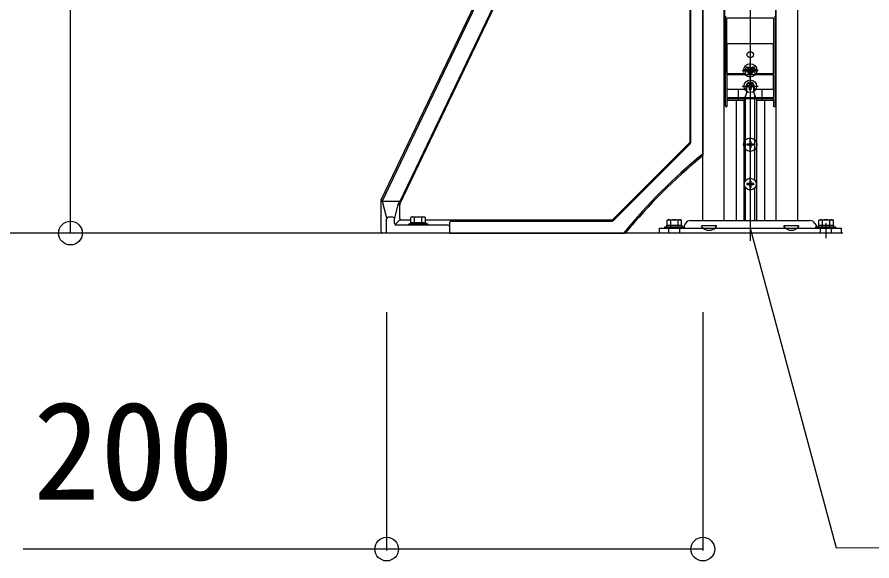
# Model space of a CAD drawing. Units: millimetres, scale not verified. Extents: x -4375 to 4375, y -6499 to 6470.
# Drawn here: x -1403 to -862, y 41 to 385 of the extents above; entities that cross this region are included whole.
import ezdxf
from ezdxf.enums import TextEntityAlignment as Align

# ---------------------------------------------------------------- set-up
doc = ezdxf.new("R2010")
doc.units = ezdxf.units.MM
doc.header["$LTSCALE"] = 30
for name, color, linetype in [('0-3_YKK_13', 4, 'Continuous'), ('0-4_YKK_A1', 4, 'Continuous'), ('0-5_YKK_D', 6, 'Continuous')]:
    doc.layers.add(name, color=color, linetype=linetype)
doc.styles.add('ＭＳ ゴシック', font='')
doc.styles.get('ＭＳ ゴシック').set_extended_font_data('MS Gothic')

msp = doc.modelspace()

# ---------------------------------------------------------------- linework, layer by layer
at = {"layer": '0-3_YKK_13'}
for p, q in [((-1172.39, 269.1), (-990.64, 649.73)), ((-1160.61, 266.46), (-983.21, 637.95)), ((-977.27, 613.41), (-977.27, 305.66)), ((-1020.16, 585.89), (-1171.63, 268.7)), ((-1008.81, 585.86), (-1160.55, 268.11)), ((-976.62, 305.39), (-976.62, 583.11)), ((-968.99, 583.11), (-968.99, 297.52)), ((-938.99, 455.5), (-938.99, 243.31)), ((-953.59, 339.11), (-953.59, 368.11)), ((-939.94, 351.53), (-943.22, 351.53)), ((-941.03, 351.51), (-940.04, 351.51)), ((-940.04, 351.51), (-939.53, 351.64)), ((-939.39, 352.15), (-939.53, 351.64)), ((-939.39, 353.14), (-939.39, 352.15)), ((-938.59, 353.14), (-938.59, 352.15)), ((-938.59, 352.15), (-938.45, 351.64)), ((-937.95, 351.51), (-938.45, 351.64)), ((-934.76, 351.53), (-938.04, 351.53)), ((-936.95, 351.51), (-937.95, 351.51)), ((-933.97, 351.11), (-943.95, 351.11)), ((-939.94, 350.68), (-943.22, 350.68)), ((-941.03, 350.71), (-940.04, 350.71)), ((-940.04, 350.71), (-939.53, 350.57)), ((-939.39, 350.06), (-939.53, 350.57)), ((-939.39, 349.07), (-939.39, 350.06)), ((-937.95, 350.71), (-938.45, 350.57)), ((-934.76, 350.68), (-938.04, 350.68)), ((-936.95, 350.71), (-937.95, 350.71)), ((-943.19, 341.11), (-934.79, 341.11)), ((-941.49, 339.11), (-941.49, 341.11)), ((-940.31, 340.67), (-941.19, 340.67)), ((-937.67, 341.55), (-936.79, 341.55)), ((-936.49, 341.11), (-936.49, 339.11)), ((-941.49, 339.11), (-953.59, 339.11)), ((-941.24, 339.1), (-942.45, 339.1)), ((-935.53, 339.1), (-936.74, 339.1)), ((-924.39, 339.11), (-936.49, 339.11)), ((-938.99, 299.56), (-938.99, 308.66)), ((-977.56, 304.95), (-1025.84, 256.68)), ((-1025.57, 256.02), (-976.91, 304.68)), ((-976.69, 305.01), (-977.35, 305.28)), ((-941.07, 304.46), (-941.07, 303.76)), ((-939.84, 304.46), (-941.07, 304.46)), ((-939.84, 303.76), (-941.07, 303.76)), ((-938.64, 306.18), (-939.34, 306.18)), ((-939.34, 306.18), (-939.34, 304.96)), ((-939.34, 303.26), (-939.34, 302.03)), ((-938.64, 306.18), (-938.64, 304.96)), ((-938.64, 303.26), (-938.64, 302.03)), ((-936.92, 304.46), (-938.14, 304.46)), ((-936.92, 303.76), (-938.14, 303.76)), ((-936.92, 304.46), (-936.92, 303.76)), ((-938.64, 302.03), (-939.34, 302.03)), ((-938.99, 274.96), (-938.99, 283.26)), ((-941.04, 279.46), (-941.04, 278.76)), ((-939.84, 279.46), (-941.04, 279.46)), ((-939.84, 278.76), (-941.04, 278.76)), ((-938.64, 281.16), (-939.34, 281.16)), ((-939.34, 281.16), (-939.34, 279.96)), ((-939.34, 278.26), (-939.34, 277.06)), ((-938.64, 277.06), (-939.34, 277.06)), ((-938.64, 281.16), (-938.64, 279.96)), ((-938.64, 278.26), (-938.64, 277.06)), ((-936.94, 279.46), (-938.14, 279.46)), ((-936.94, 278.76), (-938.14, 278.76)), ((-936.94, 279.46), (-936.94, 278.76)), ((-1172.49, 249.11), (-1172.49, 268.67)), ((-1160.55, 268.11), (-1171.62, 268.11)), ((-1168.86, 257.6), (-1171.62, 268.11)), ((-1161.84, 266.29), (-1164.12, 257.6)), ((-1161.77, 266.48), (-1160.69, 266.24)), ((-1160.55, 268.11), (-1161.67, 266.65)), ((-1160.71, 257.39), (-1160.71, 266.03)), ((-1168.99, 248.11), (-1168.99, 257.11)), ((-1164.99, 258.11), (-1167.99, 258.11)), ((-1163.99, 254.11), (-1163.99, 257.11)), ((-1163.7, 253.4), (-1160.42, 256.68)), ((-1153.61, 256.39), (-1159.71, 256.39)), ((-1153.69, 254.91), (-1144.29, 254.91)), ((-1153.69, 253.91), (-1153.69, 254.91)), ((-1152.99, 258.41), (-1153.61, 258.05)), ((-1153.61, 254.91), (-1153.61, 258.05)), ((-1152.99, 258.41), (-1144.99, 258.41)), ((-1151.49, 254.91), (-1146.49, 254.91)), ((-1151.3, 254.91), (-1151.3, 258.05)), ((-1151.25, 253.91), (-1151.25, 254.91)), ((-1146.73, 253.91), (-1146.73, 254.91)), ((-1146.68, 254.91), (-1146.68, 258.05)), ((-1144.99, 258.41), (-1144.37, 258.05)), ((-1144.37, 254.91), (-1144.37, 258.05)), ((-1026.55, 256.39), (-1144.37, 256.39)), ((-1144.29, 254.91), (-1144.29, 253.91)), ((-1128.99, 252.11), (-1128.99, 254.73)), ((-1127.99, 255.73), (-1026.28, 255.73)), ((-1025.89, 255.81), (-1026.16, 256.46)), ((-990.99, 256.61), (-991.61, 256.25)), ((-991.61, 253.11), (-991.61, 256.25)), ((-990.99, 256.61), (-982.99, 256.61)), ((-989.3, 253.11), (-989.3, 256.25)), ((-984.68, 253.11), (-984.68, 256.25)), ((-982.99, 256.61), (-982.37, 256.25)), ((-982.37, 253.11), (-982.37, 256.25)), ((-979.92, 254.26), (-981.04, 252.31)), ((-976.71, 256.11), (-901.27, 256.11)), ((-898.06, 254.26), (-896.94, 252.31)), ((-894.99, 256.61), (-895.61, 256.25)), ((-895.61, 253.11), (-895.61, 256.25)), ((-894.99, 256.61), (-886.99, 256.61)), ((-893.3, 253.11), (-893.3, 256.25)), ((-888.68, 253.11), (-888.68, 256.25)), ((-886.99, 256.61), (-886.37, 256.25)), ((-886.37, 253.11), (-886.37, 256.25)), ((-1129.99, 253.11), (-1162.99, 253.11)), ((-1128.99, 248.11), (-1128.99, 252.11)), ((-996.49, 251.31), (-881.49, 251.31)), ((-996.49, 248.11), (-996.49, 251.31)), ((-991.69, 253.11), (-982.29, 253.11)), ((-991.69, 252.11), (-991.69, 253.11)), ((-990.49, 248.11), (-990.49, 251.31)), ((-989.49, 253.11), (-984.49, 253.11)), ((-989.25, 252.11), (-989.25, 253.11)), ((-984.73, 252.11), (-984.73, 253.11)), ((-983.49, 248.12), (-983.49, 251.31)), ((-982.29, 253.11), (-982.29, 252.11)), ((-980.49, 251.31), (-980.49, 252.31)), ((-969.74, 252.31), (-969.74, 252.41)), ((-969.24, 252.91), (-960.74, 252.91)), ((-960.24, 252.31), (-960.24, 252.41)), ((-917.74, 252.31), (-917.74, 252.41)), ((-917.24, 252.91), (-908.74, 252.91)), ((-908.24, 252.31), (-908.24, 252.41)), ((-897.49, 251.31), (-897.49, 252.31)), ((-895.69, 253.11), (-886.29, 253.11)), ((-895.69, 252.11), (-895.69, 253.11)), ((-894.49, 248.12), (-894.49, 251.31)), ((-893.49, 253.11), (-888.49, 253.11)), ((-893.25, 252.11), (-893.25, 253.11)), ((-888.73, 252.11), (-888.73, 253.11)), ((-887.49, 248.11), (-887.49, 251.31)), ((-886.29, 253.11), (-886.29, 252.11)), ((-881.49, 251.31), (-881.49, 248.11)), ((-1168.99, 248.11), (-1171.49, 248.11)), ((-1128.99, 248.11), (-1168.99, 248.11)), ((-1128.99, 248.11), (-1018.4, 248.11))]:
    msp.add_line(p, q, dxfattribs=at)
for points in [[(-953.59, 368.11), (-924.39, 368.11), (-924.39, 339.11)], [(-938.59, 349.07), (-938.59, 350.06), (-938.45, 350.57)], [(-941.19, 340.67), (-941.19, 341.55), (-940.31, 341.55)], [(-939.43, 342.43), (-939.43, 343.31), (-938.55, 343.31), (-938.55, 342.43)], [(-936.79, 341.55), (-936.79, 340.67), (-937.67, 340.67)], [(-938.55, 339.79), (-938.55, 338.91), (-939.43, 338.91), (-939.43, 339.79)], [(-1171.62, 268.11), (-1171.62, 268.7), (-1172.47, 268.89)]]:
    msp.add_lwpolyline(points, dxfattribs=at)
for points in [[(-1142.99, 253.11), (-1154.99, 253.11), (-1154.99, 253.91), (-1142.99, 253.91)], [(-980.99, 251.31), (-992.99, 251.31), (-992.99, 252.11), (-980.99, 252.11)], [(-884.99, 251.31), (-896.99, 251.31), (-896.99, 252.11), (-884.99, 252.11)]]:
    msp.add_lwpolyline(points, close=True, dxfattribs=at)
for centre, radius in [((-938.99, 361.11), 2), ((-938.99, 351.11), 4.25), ((-938.99, 351.11), 2), ((-938.99, 351.11), 2), ((-938.99, 351.11), 1.35), ((-938.99, 341.11), 4), ((-938.99, 304.11), 4.25), ((-938.99, 279.11), 3.75)]:
    msp.add_circle(centre, radius, dxfattribs=at)
for centre, radius, start, end in [((-938.92, 351.11), 2.15, 169.2779, 190.7221), ((-938.99, 351.03), 2.15, 79.2779, 100.7221), ((-939.07, 351.11), 2.15, 349.2779, 10.7221), ((-938.99, 351.18), 2.15, 259.2779, 280.7221), ((-938.99, 341.11), 2.5, 0, 180), ((-940.31, 342.43), 0.88, 270, 0), ((-940.31, 339.79), 0.88, 0, 90), ((-937.67, 342.43), 0.88, 180, 270), ((-937.67, 339.79), 0.88, 90, 180), ((-978.27, 305.66), 1, 315, 0), ((-977.62, 305.39), 1, 315, 0), ((-939.84, 304.96), 0.5, 270, 0), ((-939.84, 303.26), 0.5, 0, 90), ((-938.14, 304.96), 0.5, 180, 270), ((-938.14, 303.26), 0.5, 90, 180), ((-761.99, 41.1), 330, 128.9326, 141.0674), ((-969.99, 298.58), 1, 308.9326, 0), ((-969.99, 297.52), 1, 309.049, 0), ((-761.99, 41.1), 329.17, 129.049, 140.951), ((-939.84, 279.96), 0.5, 270, 0), ((-939.84, 278.26), 0.5, 0, 90), ((-938.14, 279.96), 0.5, 180, 270), ((-938.14, 278.26), 0.5, 90, 180), ((-1171.49, 268.67), 1, 154.4755, 180), ((-1160.88, 266.04), 1, 142.6163, 165.2935), ((-1159.71, 266.03), 1, 154.4738, 180), ((-1167.99, 257.11), 1, 90, 180), ((-1164.99, 257.11), 1, 0, 90), ((-1159.71, 257.39), 1, 180, 270), ((-1152.46, 256.36), 2.04, 55.6157, 124.3842), ((-1148.99, 250.76), 7.64, 72.412, 107.588), ((-1145.53, 256.36), 2.04, 55.6157, 124.3842), ((-1127.99, 254.73), 1, 90, 180), ((-1026.55, 257.39), 1, 270, 315), ((-1026.28, 256.73), 1, 270, 315), ((-990.46, 254.56), 2.04, 55.6157, 124.3842), ((-986.99, 248.96), 7.64, 72.412, 107.588), ((-983.53, 254.56), 2.04, 55.6157, 124.3842), ((-976.71, 252.41), 3.7, 90, 150), ((-901.27, 252.41), 3.7, 30, 90), ((-894.46, 254.56), 2.04, 55.6157, 124.3842), ((-890.99, 248.96), 7.64, 72.412, 107.588), ((-887.53, 254.56), 2.04, 55.6157, 124.3842), ((-1171.49, 249.11), 1, 180, 270), ((-1162.99, 254.11), 1, 180, 270), ((-1129.99, 252.11), 1, 0, 90), ((-969.24, 252.41), 0.5, 90, 180), ((-964.99, 255.81), 5.9, 216.3816, 323.6184), ((-960.74, 252.41), 0.5, 0, 90), ((-917.24, 252.41), 0.5, 90, 180), ((-912.99, 255.81), 5.9, 216.3816, 323.6184), ((-908.74, 252.41), 0.5, 0, 90), ((-1019.47, 249.11), 1, 270, 321.0674), ((-1018.4, 249.11), 1, 270, 320.951)]:
    msp.add_arc(centre, radius, start, end, dxfattribs=at)
at = {"layer": '0-4_YKK_A1'}
for p, q in [((-968.99, 256.11), (-968.99, 2128.11)), ((-955.49, 256.11), (-955.49, 2128.11)), ((-922.49, 256.11), (-922.49, 2128.11)), ((-908.99, 2128.11), (-908.99, 256.11)), ((-954.99, 332.11), (-954.99, 2123.11)), ((-922.99, 2123.11), (-922.99, 332.11)), ((-938.99, 763.08), (-938.99, 244.11)), ((-954.74, 328.71), (-954.74, 384.61)), ((-953.84, 349.41), (-953.84, 383.91)), ((-924.44, 384.21), (-953.54, 384.21)), ((-924.14, 349.41), (-924.14, 383.91)), ((-923.24, 384.61), (-923.24, 328.71)), ((-941.26, 353.21), (-940.54, 353.21)), ((-940.14, 352.81), (-940.14, 352.67)), ((-938.99, 345.81), (-938.99, 356.11)), ((-937.84, 352.81), (-937.84, 352.67)), ((-937.44, 353.21), (-936.72, 353.21)), ((-953.84, 347.91), (-953.84, 334.31)), ((-953.54, 349.11), (-942.37, 349.11)), ((-924.44, 348.21), (-953.54, 348.21)), ((-943.99, 351.11), (-933.99, 351.11)), ((-935.61, 349.11), (-924.44, 349.11)), ((-924.14, 334.31), (-924.14, 347.91)), ((-943.99, 341.11), (-933.99, 341.11)), ((-941.49, 339.11), (-941.49, 341.11)), ((-941.24, 337.04), (-941.24, 341.11)), ((-936.74, 337.04), (-936.74, 341.11)), ((-936.49, 341.11), (-936.49, 339.11)), ((-941.24, 339.1), (-946.49, 339.1)), ((-946.49, 334.01), (-946.49, 339.1)), ((-941.24, 337.04), (-942.37, 334.01)), ((-931.49, 339.1), (-936.74, 339.1)), ((-936.74, 337.04), (-935.61, 334.01)), ((-931.49, 334.01), (-931.49, 339.1)), ((-954.74, 332.11), (-954.99, 332.11)), ((-953.84, 332.81), (-953.84, 329.38)), ((-946.49, 332.11), (-953.84, 332.11)), ((-953.54, 334.01), (-924.44, 334.01)), ((-924.44, 333.11), (-953.54, 333.11)), ((-947.99, 332.11), (-947.99, 256.11)), ((-946.49, 332.01), (-946.49, 333.11)), ((-943.11, 332.01), (-946.49, 332.01)), ((-942.71, 333.11), (-943.11, 332.01)), ((-942.99, 332.36), (-942.99, 256.11)), ((-941.99, 281.36), (-941.99, 335.03)), ((-935.99, 281.36), (-935.99, 335.03)), ((-935.27, 333.11), (-934.87, 332.01)), ((-934.99, 332.36), (-934.99, 256.11)), ((-931.49, 332.01), (-934.87, 332.01)), ((-931.49, 332.01), (-931.49, 333.11)), ((-924.14, 332.11), (-931.49, 332.11)), ((-929.99, 332.11), (-929.99, 256.11)), ((-924.14, 329.38), (-924.14, 332.81)), ((-922.99, 332.11), (-923.24, 332.11)), ((-941.99, 256.11), (-941.99, 276.86)), ((-935.99, 256.11), (-935.99, 276.86)), ((-890.99, 244.82), (-890.99, 254.31)), ((-880.49, 248.11), (-1728.12, 248.11)), ((-888.99, 248.11), (-988.99, 248.11))]:
    msp.add_line(p, q, dxfattribs=at)
for centre, radius, start, end in [((-954.24, 384.61), 0.5, 90, 180), ((-953.54, 383.91), 0.3, 90, 180), ((-924.44, 383.91), 0.3, 0, 90), ((-923.74, 384.61), 0.5, 0, 90), ((-938.99, 351.11), 3.2, 141.6335, 203.9165), ((-941.26, 352.91), 0.3, 90, 141.6335), ((-940.47, 351.37), 0.5, 116.8699, 223.1301), ((-940.78, 351.99), 0.2, 296.8699, 333.7398), ((-938.99, 351.11), 1.8, 134.7928, 153.7398), ((-940.54, 352.81), 0.4, 0, 90), ((-940.54, 352.67), 0.4, 314.7928, 360), ((-937.44, 352.81), 0.4, 90, 180), ((-937.44, 352.67), 0.4, 180, 225.2072), ((-938.99, 351.11), 1.8, 26.2602, 45.2072), ((-937.2, 351.99), 0.2, 206.2602, 243.1301), ((-937.51, 351.37), 0.5, 316.8699, 63.1301), ((-936.72, 352.91), 0.3, 38.3665, 90), ((-938.99, 351.11), 3.2, 336.0835, 38.3665), ((-953.54, 349.41), 0.3, 180, 270), ((-953.54, 347.91), 0.3, 90, 180), ((-942.37, 349.61), 0.5, 270, 23.9165), ((-940.98, 350.89), 0.2, 6.2602, 43.1301), ((-938.99, 351.11), 1.8, 186.2602, 208.0307), ((-939.85, 349.88), 0.75, 162.2996, 307.7004), ((-940.76, 350.17), 0.2, 342.2996, 28.0307), ((-938.99, 351.11), 2.25, 237.6479, 302.3521), ((-939.27, 349.12), 0.2, 81.9693, 127.7004), ((-938.99, 351.11), 1.8, 261.9693, 278.0307), ((-938.71, 349.12), 0.2, 52.2996, 98.0307), ((-938.13, 349.88), 0.75, 232.2996, 17.7004), ((-937.23, 350.17), 0.2, 151.9693, 197.7004), ((-938.99, 351.11), 1.8, 331.9693, 353.7398), ((-937, 350.89), 0.2, 136.8699, 173.7398), ((-935.61, 349.61), 0.5, 156.0835, 270), ((-924.44, 349.41), 0.3, 270, 0), ((-924.44, 347.91), 0.3, 0, 90), ((-938.99, 341.11), 2.5, 0, 180), ((-938.99, 341.11), 2.25, 0, 180), ((-953.54, 334.31), 0.3, 180, 270), ((-953.54, 332.81), 0.3, 90, 180), ((-924.44, 334.31), 0.3, 270, 0), ((-924.44, 332.81), 0.3, 0, 90), ((-954.14, 328.71), 0.6, 180, 48.1897), ((-953.54, 329.38), 0.3, 180, 228.1897), ((-923.84, 328.71), 0.6, 131.8103, 0), ((-924.44, 329.38), 0.3, 311.8103, 0)]:
    msp.add_arc(centre, radius, start, end, dxfattribs=at)
at = {"layer": '0-5_YKK_D'}
for p, q in [((-1368.99, 248.11), (-1368.99, 648.11)), ((-1168.99, 198.11), (-1168.99, 47.11)), ((-968.99, 198.11), (-968.99, 47.11))]:
    msp.add_line(p, q, dxfattribs=at)
for points in [[(-938.99, 251.31), (-884.74, 48.85), (-92.18, 54.76)], [(-968.99, 48.11), (-1168.99, 48.11), (-1398.82, 48.11)]]:
    msp.add_lwpolyline(points, dxfattribs=at)
for centre in [(-1368.99, 248.11), (-1168.99, 48.11), (-968.99, 48.11)]:
    msp.add_circle(centre, 7.5, dxfattribs=at)

# ---------------------------------------------------------------- texts
at = {"layer": '0-5_YKK_D', "style": 'ＭＳ ゴシック'}
msp.add_text('200', height=62.32, dxfattribs=at).set_placement((-1392.6, 60.61), align=Align.BOTTOM_LEFT)

doc.saveas('drawing.dxf')
